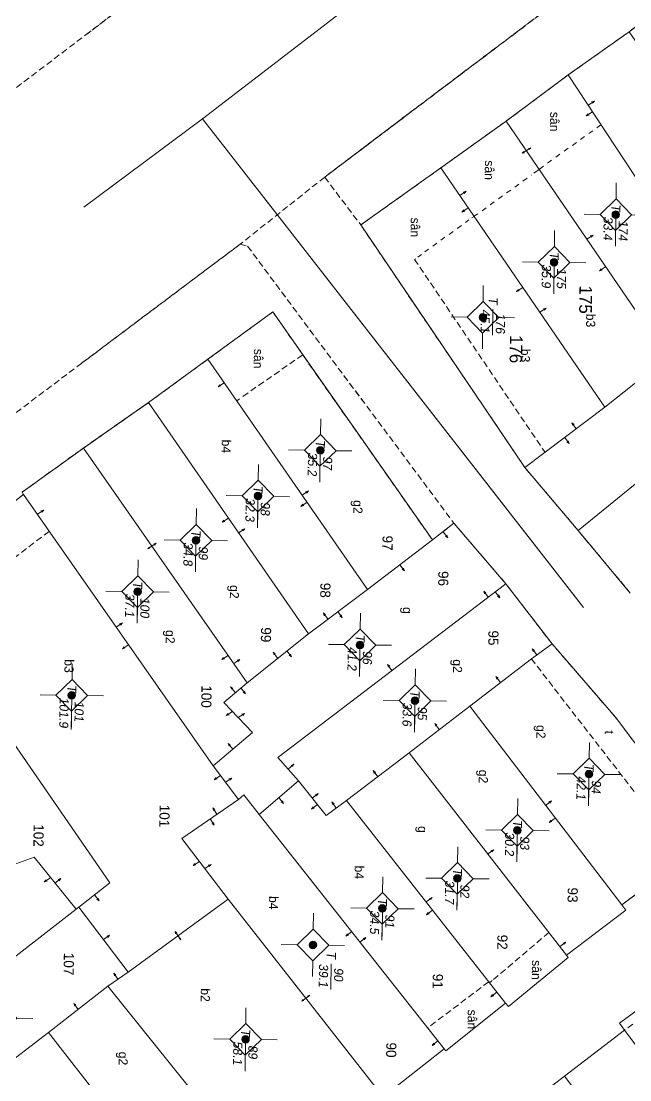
# Model space of a CAD drawing. Extents: x 601689 to 602595, y 1189742 to 1190763.
# Drawn here: x 602106.24 to 602130.27, y 1190266.57 to 1190308.38 of the extents above; entities that cross this region are included whole.
import ezdxf
from ezdxf.enums import TextEntityAlignment as Align

# ---------------------------------------------------------------- set-up
doc = ezdxf.new("R2010")
doc.units = 0
doc.header["$MEASUREMENT"] = 0
doc.linetypes.add('HIDDEN', pattern=[0.375, 0.25, -0.125])
for name, color, linetype in [('10', 250, 'Continuous'), ('11', 7, 'Continuous'), ('13', 7, 'Continuous'), ('14', 7, 'Continuous'), ('15', 7, 'Continuous'), ('16', 7, 'Continuous'), ('22', 7, 'Continuous'), ('53', 7, 'Continuous'), ('57', 7, 'Continuous')]:
    doc.layers.add(name, color=color, linetype=linetype)
doc.styles.add('TXT', font='vnshx.shx')

# ---------------------------------------------------------------- blocks, each defined once
blk = doc.blocks.new('NH3R')
at = {"layer": '16', "color": 7, "linetype": 'Continuous', "lineweight": 0}
for p, q in [((0, 0), (0.297, -0.005)), ((0.297, -0.005), (0.186, 0.031)), ((0.297, -0.005), (0.189, -0.033))]:
    blk.add_line(p, q, dxfattribs=at)
blk = doc.blocks.new('NH3')
at = {"layer": '16', "color": 7, "linetype": 'Continuous', "lineweight": 0}
for p, q in [((-0.199, -0.002), (-0.113, 0.021)), ((0.197, -0.012), (0.107, 0.015)), ((-0.199, -0.002), (0.197, -0.012)), ((-0.199, -0.002), (-0.116, -0.035)), ((0.197, -0.012), (0.104, -0.027))]:
    blk.add_line(p, q, dxfattribs=at)
blk = doc.blocks.new('*M1078107810781078')
at = {"layer": '13', "color": 3, "linetype": 'Continuous', "lineweight": 0}
blk.add_line((602539.525, 1189794.226), (602540.545, 1189794.226), dxfattribs=at)
at = {"layer": '13', "color": 3, "linetype": 'Continuous', "lineweight": 0, "style": 'TXT', "oblique": 7.6055}
for s, p in [('174', (602539.675, 1189794.526)), ('33.4', (602539.525, 1189793.926))]:
    blk.add_text(s, height=0.36, dxfattribs=at).set_placement(p, align=Align.MIDDLE_LEFT)
blk.add_text('T', height=0.36, dxfattribs=at).set_placement((602539.328, 1189794.226), align=Align.MIDDLE_RIGHT)
blk = doc.blocks.new('*M1079107910791079')
at = {"layer": '13', "color": 3, "linetype": 'Continuous', "lineweight": 0}
blk.add_line((602541.443, 1189791.817), (602542.463, 1189791.817), dxfattribs=at)
at = {"layer": '13', "color": 3, "linetype": 'Continuous', "lineweight": 0, "style": 'TXT', "oblique": 7.6055}
for s, p in [('175', (602541.593, 1189792.117)), ('35.9', (602541.443, 1189791.517))]:
    blk.add_text(s, height=0.36, dxfattribs=at).set_placement(p, align=Align.MIDDLE_LEFT)
blk.add_text('T', height=0.36, dxfattribs=at).set_placement((602541.246, 1189791.817), align=Align.MIDDLE_RIGHT)
blk = doc.blocks.new('*M1080108010801080')
at = {"layer": '13', "color": 3, "linetype": 'Continuous', "lineweight": 0}
blk.add_line((602543.655, 1189789.034), (602544.675, 1189789.034), dxfattribs=at)
at = {"layer": '13', "color": 3, "linetype": 'Continuous', "lineweight": 0, "style": 'TXT', "oblique": 7.6055}
for s, p in [('176', (602543.805, 1189789.334)), ('45.1', (602543.655, 1189788.734))]:
    blk.add_text(s, height=0.36, dxfattribs=at).set_placement(p, align=Align.MIDDLE_LEFT)
blk.add_text('T', height=0.36, dxfattribs=at).set_placement((602543.458, 1189789.034), align=Align.MIDDLE_RIGHT)
blk = doc.blocks.new('CENTRD')
at = {"layer": '11', "linetype": 'Continuous', "lineweight": 0}
h = blk.add_hatch(color=2, dxfattribs=at)
edge = h.paths.add_edge_path()
edge.add_arc((0, 0), 0.15, 0, 360)
at = {"layer": '11', "color": 2, "linetype": 'Continuous', "lineweight": 0}
for p, q in [((0, 1.25), (0, 0.625)), ((0, 0.625), (-0.625, 0)), ((0.625, 0), (0, 0.625)), ((-0.625, 0), (-1.25, 0)), ((-0.625, 0), (0, -0.625)), ((0, -0.625), (0.625, 0)), ((1.25, 0), (0.625, 0)), ((0, -0.625), (0, -1.25))]:
    blk.add_line(p, q, dxfattribs=at)
blk.add_circle((0, 0), 0.15, dxfattribs=at)
blk = doc.blocks.new('*M1768176817681768')
at = {"layer": '13', "color": 3, "linetype": 'Continuous', "lineweight": 0}
blk.add_line((602561.638, 1189793.484), (602562.658, 1189793.484), dxfattribs=at)
at = {"layer": '13', "color": 3, "linetype": 'Continuous', "lineweight": 0, "style": 'TXT', "oblique": 7.6055}
for s, p in [('94', (602561.788, 1189793.784)), ('42.1', (602561.638, 1189793.184))]:
    blk.add_text(s, height=0.36, dxfattribs=at).set_placement(p, align=Align.MIDDLE_LEFT)
blk.add_text('T', height=0.36, dxfattribs=at).set_placement((602561.441, 1189793.484), align=Align.MIDDLE_RIGHT)
blk = doc.blocks.new('*M1774177417741774')
at = {"layer": '13', "color": 3, "linetype": 'Continuous', "lineweight": 0}
blk.add_line((602563.894, 1189790.691), (602564.914, 1189790.691), dxfattribs=at)
at = {"layer": '13', "color": 3, "linetype": 'Continuous', "lineweight": 0, "style": 'TXT', "oblique": 7.6055}
for s, p in [('93', (602564.044, 1189790.991)), ('30.2', (602563.894, 1189790.391))]:
    blk.add_text(s, height=0.36, dxfattribs=at).set_placement(p, align=Align.MIDDLE_LEFT)
blk.add_text('T', height=0.36, dxfattribs=at).set_placement((602563.697, 1189790.691), align=Align.MIDDLE_RIGHT)
blk = doc.blocks.new('*M1777177717771777')
at = {"layer": '13', "color": 3, "linetype": 'Continuous', "lineweight": 0}
blk.add_line((602565.833, 1189788.352), (602566.853, 1189788.352), dxfattribs=at)
at = {"layer": '13', "color": 3, "linetype": 'Continuous', "lineweight": 0, "style": 'TXT', "oblique": 7.6055}
for s, p in [('92', (602565.983, 1189788.652)), ('31.7', (602565.833, 1189788.052))]:
    blk.add_text(s, height=0.36, dxfattribs=at).set_placement(p, align=Align.MIDDLE_LEFT)
blk.add_text('T', height=0.36, dxfattribs=at).set_placement((602565.636, 1189788.352), align=Align.MIDDLE_RIGHT)
blk = doc.blocks.new('*M1782178217821782')
at = {"layer": '13', "color": 3, "linetype": 'Continuous', "lineweight": 0}
blk.add_line((602558.833, 1189786.572), (602559.853, 1189786.572), dxfattribs=at)
at = {"layer": '13', "color": 3, "linetype": 'Continuous', "lineweight": 0, "style": 'TXT', "oblique": 7.6055}
for s, p in [('95', (602558.983, 1189786.872)), ('33.6', (602558.833, 1189786.272))]:
    blk.add_text(s, height=0.36, dxfattribs=at).set_placement(p, align=Align.MIDDLE_LEFT)
blk.add_text('T', height=0.36, dxfattribs=at).set_placement((602558.636, 1189786.572), align=Align.MIDDLE_RIGHT)
blk = doc.blocks.new('*M1783178317831783')
at = {"layer": '13', "color": 3, "linetype": 'Continuous', "lineweight": 0}
blk.add_line((602567.06, 1189785.408), (602568.08, 1189785.408), dxfattribs=at)
at = {"layer": '13', "color": 3, "linetype": 'Continuous', "lineweight": 0, "style": 'TXT', "oblique": 7.6055}
for s, p in [('91', (602567.21, 1189785.708)), ('34.5', (602567.06, 1189785.108))]:
    blk.add_text(s, height=0.36, dxfattribs=at).set_placement(p, align=Align.MIDDLE_LEFT)
blk.add_text('T', height=0.36, dxfattribs=at).set_placement((602566.863, 1189785.408), align=Align.MIDDLE_RIGHT)
blk = doc.blocks.new('*M1787178717871787')
at = {"layer": '13', "color": 3, "linetype": 'Continuous', "lineweight": 0}
blk.add_line((602556.664, 1189784.371), (602557.684, 1189784.371), dxfattribs=at)
at = {"layer": '13', "color": 3, "linetype": 'Continuous', "lineweight": 0, "style": 'TXT', "oblique": 7.6055}
blk.add_text('T', height=0.36, dxfattribs=at).set_placement((602556.467, 1189784.371), align=Align.MIDDLE_RIGHT)
for s, p in [('96', (602556.814, 1189784.671)), ('41.2', (602556.664, 1189784.071))]:
    blk.add_text(s, height=0.36, dxfattribs=at).set_placement(p, align=Align.MIDDLE_LEFT)
blk = doc.blocks.new('*M1792179217921792')
at = {"layer": '13', "color": 3, "linetype": 'Continuous', "lineweight": 0}
blk.add_line((602549.008, 1189782.689), (602550.028, 1189782.689), dxfattribs=at)
at = {"layer": '13', "color": 3, "linetype": 'Continuous', "lineweight": 0, "style": 'TXT', "oblique": 7.6055}
blk.add_text('T', height=0.36, dxfattribs=at).set_placement((602548.811, 1189782.689), align=Align.MIDDLE_RIGHT)
for s, p in [('97', (602549.158, 1189782.989)), ('35.2', (602549.008, 1189782.389))]:
    blk.add_text(s, height=0.36, dxfattribs=at).set_placement(p, align=Align.MIDDLE_LEFT)
blk = doc.blocks.new('*M1793179317931793')
at = {"layer": '13', "color": 3, "linetype": 'Continuous', "lineweight": 0}
blk.add_line((602568.539, 1189782.685), (602569.559, 1189782.685), dxfattribs=at)
at = {"layer": '13', "color": 3, "linetype": 'Continuous', "lineweight": 0, "style": 'TXT', "oblique": 7.6055}
blk.add_text('T', height=0.36, dxfattribs=at).set_placement((602568.342, 1189782.685), align=Align.MIDDLE_RIGHT)
for s, p in [('90', (602568.689, 1189782.985)), ('39.1', (602568.539, 1189782.385))]:
    blk.add_text(s, height=0.36, dxfattribs=at).set_placement(p, align=Align.MIDDLE_LEFT)
blk = doc.blocks.new('*M1799179917991799')
at = {"layer": '13', "color": 3, "linetype": 'Continuous', "lineweight": 0}
blk.add_line((602550.845, 1189780.255), (602551.865, 1189780.255), dxfattribs=at)
at = {"layer": '13', "color": 3, "linetype": 'Continuous', "lineweight": 0, "style": 'TXT', "oblique": 7.6055}
for s, p in [('98', (602550.995, 1189780.555)), ('32.3', (602550.845, 1189779.955))]:
    blk.add_text(s, height=0.36, dxfattribs=at).set_placement(p, align=Align.MIDDLE_LEFT)
blk.add_text('T', height=0.36, dxfattribs=at).set_placement((602550.648, 1189780.255), align=Align.MIDDLE_RIGHT)
blk = doc.blocks.new('*M1800180018001800')
at = {"layer": '13', "color": 3, "linetype": 'Continuous', "lineweight": 0}
blk.add_line((602572.31, 1189780.078), (602573.33, 1189780.078), dxfattribs=at)
at = {"layer": '13', "color": 3, "linetype": 'Continuous', "lineweight": 0, "style": 'TXT', "oblique": 7.6055}
for s, p in [('89', (602572.46, 1189780.378)), ('58.1', (602572.31, 1189779.778))]:
    blk.add_text(s, height=0.36, dxfattribs=at).set_placement(p, align=Align.MIDDLE_LEFT)
blk.add_text('T', height=0.36, dxfattribs=at).set_placement((602572.113, 1189780.078), align=Align.MIDDLE_RIGHT)
blk = doc.blocks.new('*M1803180318031803')
at = {"layer": '13', "color": 3, "linetype": 'Continuous', "lineweight": 0}
blk.add_line((602552.627, 1189777.832), (602553.647, 1189777.832), dxfattribs=at)
at = {"layer": '13', "color": 3, "linetype": 'Continuous', "lineweight": 0, "style": 'TXT', "oblique": 7.6055}
for s, p in [('99', (602552.777, 1189778.132)), ('34.8', (602552.627, 1189777.532))]:
    blk.add_text(s, height=0.36, dxfattribs=at).set_placement(p, align=Align.MIDDLE_LEFT)
blk.add_text('T', height=0.36, dxfattribs=at).set_placement((602552.43, 1189777.832), align=Align.MIDDLE_RIGHT)
blk = doc.blocks.new('*M1807180718071807')
at = {"layer": '13', "color": 3, "linetype": 'Continuous', "lineweight": 0}
blk.add_line((602554.687, 1189775.559), (602555.707, 1189775.559), dxfattribs=at)
at = {"layer": '13', "color": 3, "linetype": 'Continuous', "lineweight": 0, "style": 'TXT', "oblique": 7.6055}
blk.add_text('T', height=0.36, dxfattribs=at).set_placement((602554.49, 1189775.559), align=Align.MIDDLE_RIGHT)
for s, p in [('100', (602554.837, 1189775.859)), ('37.1', (602554.687, 1189775.259))]:
    blk.add_text(s, height=0.36, dxfattribs=at).set_placement(p, align=Align.MIDDLE_LEFT)
blk = doc.blocks.new('*M1811181118111811')
at = {"layer": '13', "color": 3, "linetype": 'Continuous', "lineweight": 0}
blk.add_line((602558.825, 1189773.022), (602560.1, 1189773.022), dxfattribs=at)
at = {"layer": '13', "color": 3, "linetype": 'Continuous', "lineweight": 0, "style": 'TXT', "oblique": 7.6055}
blk.add_text('T', height=0.36, dxfattribs=at).set_placement((602558.628, 1189773.022), align=Align.MIDDLE_RIGHT)
for s, p in [('101', (602558.975, 1189773.322)), ('101.9', (602558.825, 1189772.722))]:
    blk.add_text(s, height=0.36, dxfattribs=at).set_placement(p, align=Align.MIDDLE_LEFT)

msp = doc.modelspace()

# ---------------------------------------------------------------- linework, layer by layer
at = {"layer": '10', "color": 7, "linetype": 'Continuous', "lineweight": 0}
for p, q in [((602132.638, 1190309.752), (602130.243, 1190307.965)), ((602130.243, 1190307.965), (602127.84, 1190306.258)), ((602138.166, 1190296.426), (602130.243, 1190307.965)), ((602127.84, 1190306.258), (602125.385, 1190304.432)), ((602134.051, 1190296.802), (602127.84, 1190306.258)), ((602125.385, 1190304.432), (602122.81, 1190302.587)), ((602131.757, 1190295.103), (602125.385, 1190304.432)), ((602129.29, 1190293.137), (602122.81, 1190302.587)), ((602111.262, 1190293.315), (602113.615, 1190295.033)), ((602113.615, 1190295.033), (602119.91, 1190285.936)), ((602128.233, 1190288.262), (602136.688, 1190295.176)), ((602129.29, 1190293.137), (602131.757, 1190295.103)), ((602108.696, 1190291.52), (602111.262, 1190293.315)), ((602111.262, 1190293.315), (602117.577, 1190284.187)), ((602126.127, 1190290.751), (602129.29, 1190293.137)), ((602115.16, 1190282.25), (602108.696, 1190291.52)), ((602126.127, 1190290.751), (602128.233, 1190288.262)), ((602101.661, 1190286.066), (602106.332, 1190289.692)), ((602106.332, 1190289.692), (602113.825, 1190278.969)), ((602128.233, 1190288.262), (602130.289, 1190285.793)), ((602122.478, 1190287.89), (602119.91, 1190285.936)), ((602117.577, 1190284.187), (602119.91, 1190285.936)), ((602127.202, 1190283.785), (602125.374, 1190286.161)), ((602117.577, 1190284.187), (602115.16, 1190282.25)), ((602121.553, 1190279.483), (602123.948, 1190281.33)), ((602123.948, 1190281.33), (602129.951, 1190273.477)), ((602121.553, 1190279.483), (602119.086, 1190277.597)), ((602121.553, 1190279.483), (602127.774, 1190271.487)), ((602113.825, 1190278.969), (602114.817, 1190277.645)), ((602117.188, 1190278.382), (602115.639, 1190277.044)), ((602119.086, 1190277.597), (602125.367, 1190269.59)), ((602115.639, 1190277.044), (602122.942, 1190267.794)), ((602114.413, 1190273.71), (602110.463, 1190270.814)), ((602114.413, 1190273.71), (602120.527, 1190265.896)), ((602100.432, 1190267.121), (602108.407, 1190273.303)), ((602108.407, 1190273.303), (602108.518, 1190273.392)), ((602108.518, 1190273.392), (602110.463, 1190270.814)), ((602110.463, 1190270.814), (602109.666, 1190270.266)), ((602107.32, 1190268.437), (602109.666, 1190270.266)), ((602109.666, 1190270.266), (602116.018, 1190262.348)), ((602104.834, 1190266.531), (602107.32, 1190268.437)), ((602107.32, 1190268.437), (602113.649, 1190260.3)), ((602127.697, 1190266.717), (602130.063, 1190268.535)), ((602130.063, 1190268.535), (602136.22, 1190260.281)), ((602120.527, 1190265.896), (602122.942, 1190267.794)), ((602125.312, 1190264.891), (602127.697, 1190266.717)), ((602127.697, 1190266.717), (602133.845, 1190258.453))]:
    msp.add_line(p, q, dxfattribs=at)
for points in [[(602122.81, 1190302.587), (602119.648, 1190300.33), (602126.127, 1190290.751)], [(602122.478, 1190287.89), (602116.171, 1190296.898), (602113.615, 1190295.033)], [(602106.332, 1190289.692), (602106.273, 1190289.773), (602108.696, 1190291.52)], [(602125.374, 1190286.161), (602123.327, 1190288.549), (602122.478, 1190287.89)], [(602101.661, 1190286.066), (602109.741, 1190274.355), (602108.518, 1190273.392)], [(602125.374, 1190286.161), (602116.37, 1190279.304), (602117.188, 1190278.382)], [(602123.948, 1190281.33), (602126.383, 1190283.196), (602127.202, 1190283.785)], [(602129.951, 1190273.477), (602133.366, 1190276.04), (602129.702, 1190280.891), (602127.202, 1190283.785)], [(602113.825, 1190278.969), (602115.373, 1190280.288), (602114.239, 1190281.473), (602115.16, 1190282.25)], [(602117.188, 1190278.382), (602118.279, 1190277.007), (602119.086, 1190277.597)], [(602114.817, 1190277.645), (602112.576, 1190276.106), (602114.413, 1190273.71)], [(602115.639, 1190277.044), (602115.029, 1190277.823), (602114.817, 1190277.645)], [(602108.407, 1190273.303), (602106.745, 1190275.356), (602105.589, 1190274.941)], [(602127.774, 1190271.487), (602130.108, 1190273.275), (602129.951, 1190273.477)], [(602125.367, 1190269.59), (602125.475, 1190269.458), (602127.842, 1190271.406), (602127.774, 1190271.487)], [(602130.063, 1190268.535), (602129.867, 1190268.808), (602132.271, 1190270.585)], [(602122.942, 1190267.794), (602123.001, 1190267.713), (602125.367, 1190269.59)]]:
    msp.add_lwpolyline(points, dxfattribs=at)
at = {"layer": '14', "color": 6, "linetype": 'HIDDEN', "lineweight": 0}
for p, q in [((602129.133, 1190304.291), (602128.971, 1190304.172)), ((602128.486, 1190303.819), (602128.325, 1190303.701)), ((602128.809, 1190304.054), (602128.648, 1190303.937)), ((602128.164, 1190303.584), (602128.002, 1190303.466)), ((602127.507, 1190303.122), (602127.345, 1190303.004)), ((602127.84, 1190303.358), (602127.679, 1190303.24)), ((602126.86, 1190302.651), (602126.699, 1190302.534)), ((602127.183, 1190302.887), (602127.022, 1190302.769)), ((602126.214, 1190302.18), (602126.052, 1190302.062)), ((602126.689, 1190302.524), (602126.376, 1190302.297)), ((602125.567, 1190301.709), (602125.406, 1190301.601)), ((602125.891, 1190301.944), (602125.729, 1190301.827)), ((602125.245, 1190301.484), (602125.083, 1190301.365)), ((602124.598, 1190301.012), (602124.436, 1190300.894)), ((602124.921, 1190301.247), (602124.76, 1190301.13)), ((602123.921, 1190300.532), (602123.779, 1190300.423)), ((602124.123, 1190300.669), (602124.032, 1190300.61)), ((602124.264, 1190300.777), (602124.103, 1190300.659)), ((602123.295, 1190300.07), (602123.133, 1190299.952)), ((602123.619, 1190300.305), (602123.457, 1190300.188)), ((602122.648, 1190299.609), (602122.487, 1190299.491)), ((602122.972, 1190299.845), (602122.81, 1190299.727)), ((602122.325, 1190299.373), (602122.173, 1190299.265)), ((602121.82, 1190299), (602121.77, 1190298.971)), ((602121.77, 1190298.971), (602126.926, 1190291.349)), ((602122.043, 1190299.167), (602121.901, 1190299.059)), ((602117.358, 1190295.202), (602114.955, 1190293.534)), ((602114.864, 1190293.466), (602114.753, 1190293.387)), ((602107.341, 1190288.228), (602102.774, 1190284.77)), ((602126.383, 1190283.196), (602132.338, 1190275.515)), ((602127.076, 1190272.387), (602124.84, 1190270.487)), ((602124.699, 1190270.439), (602122.293, 1190268.622)), ((602124.84, 1190270.487), (602124.728, 1190270.399)), ((602132.517, 1190270.312), (602130.063, 1190268.535))]:
    msp.add_line(p, q, dxfattribs=at)
at = {"layer": '22', "color": 7, "linetype": 'HIDDEN', "lineweight": 0}
for p, q in [((602169.892, 1190341.233), (602122.206, 1190305.235)), ((602126.055, 1190308.133), (602121.781, 1190304.911)), ((602118.224, 1190302.22), (602114.888, 1190299.575)), ((602118.224, 1190302.22), (602114.888, 1190299.575)), ((602118.224, 1190302.22), (602114.888, 1190299.575)), ((602119.648, 1190300.33), (602122.657, 1190295.879)), ((602119.648, 1190300.33), (602126.127, 1190290.751)), ((602113.615, 1190295.033), (602116.171, 1190296.898)), ((602113.615, 1190295.033), (602116.171, 1190296.898)), ((602117.358, 1190295.202), (602116.171, 1190296.898)), ((602117.358, 1190295.202), (602116.171, 1190296.898)), ((602111.262, 1190293.315), (602113.615, 1190295.033)), ((602111.262, 1190293.315), (602113.615, 1190295.033)), ((602122.478, 1190287.89), (602117.358, 1190295.202)), ((602119.084, 1190292.737), (602117.358, 1190295.202)), ((602108.576, 1190291.432), (602111.262, 1190293.315)), ((602108.696, 1190291.52), (602111.262, 1190293.315)), ((602106.273, 1190289.773), (602108.696, 1190291.52)), ((602126.127, 1190290.751), (602128.233, 1190288.262)), ((602101.661, 1190286.066), (602106.332, 1190289.692)), ((602106.273, 1190289.773), (602106.332, 1190289.692)), ((602123.327, 1190288.549), (602122.478, 1190287.89)), ((602125.374, 1190286.161), (602123.327, 1190288.549)), ((602128.233, 1190288.262), (602130.289, 1190285.793)), ((602127.202, 1190283.785), (602125.374, 1190286.161)), ((602129.702, 1190280.891), (602127.202, 1190283.785)), ((602133.366, 1190276.04), (602129.702, 1190280.891)), ((602129.951, 1190273.477), (602133.366, 1190276.04))]:
    msp.add_line(p, q, dxfattribs=at)
for points in [[(602172.601, 1190338.256), (602170.114, 1190341.4), (602118.598, 1190302.504)], [(602142.466, 1190316.878), (602139.941, 1190315.053), (602137.557, 1190313.315), (602135.084, 1190311.629), (602132.638, 1190309.752), (602130.243, 1190307.965), (602127.84, 1190306.258), (602125.385, 1190304.432), (602122.618, 1190302.449)], [(602074.728, 1190282.265), (602094.694, 1190297.152), (602114.803, 1190312.397), (602113.245, 1190314.698)], [(602108.8, 1190307.849), (602114.803, 1190312.397), (602113.245, 1190314.698)], [(602122.085, 1190305.147), (602118.224, 1190302.22), (602119.648, 1190300.33)], [(602121.731, 1190304.872), (602118.224, 1190302.22), (602119.648, 1190300.33)], [(602121.65, 1190304.813), (602118.224, 1190302.22), (602119.648, 1190300.33)], [(602125.84, 1190304.765), (602125.385, 1190304.432), (602122.81, 1190302.587), (602119.648, 1190300.33)], [(602123.284, 1190302.93), (602122.81, 1190302.587), (602119.648, 1190300.33)], [(602079.956, 1190273.323), (602114.888, 1190299.575), (602115.177, 1190299.492), (602119.762, 1190293.328)], [(602079.956, 1190273.323), (602114.888, 1190299.575), (602115.177, 1190299.492), (602123.327, 1190288.549)], [(602108.623, 1190294.871), (602114.888, 1190299.575), (602115.177, 1190299.492), (602123.327, 1190288.549)]]:
    msp.add_lwpolyline(points, dxfattribs=at)
at = {"layer": '57', "color": 172, "linetype": 'Continuous', "lineweight": 0}
for p, q in [((602113.396, 1190304.526), (602108.707, 1190301.03)), ((602128.441, 1190285.229), (602113.396, 1190304.526))]:
    msp.add_line(p, q, dxfattribs=at)
msp.add_lwpolyline([(602128.314, 1190285.4), (602113.396, 1190304.526), (602156.431, 1190337.598)], dxfattribs=at)
msp.add_point((602113.396, 1190304.526), dxfattribs=at)

# ---------------------------------------------------------------- block references
at = {"layer": '11', "color": 2, "linetype": 'Continuous', "lineweight": 0, "rotation": 269.1680420500809}
for p in [(602129.719, 1190300.741), (602127.283, 1190298.858), (602124.468, 1190296.686), (602118.046, 1190291.426), (602115.586, 1190289.625), (602113.137, 1190287.878), (602110.834, 1190285.851), (602119.617, 1190283.747), (602108.237, 1190281.751), (602121.786, 1190281.546), (602128.656, 1190278.641), (602125.831, 1190276.426), (602123.464, 1190274.521), (602120.503, 1190273.337), (602117.758, 1190271.897), (602105.448, 1190269.007), (602115.097, 1190268.165)]:
    msp.add_blockref('CENTRD', p, dxfattribs=at)
at = {"layer": '13', "color": 3, "linetype": 'Continuous', "lineweight": 0, "rotation": 269.1680420500809}
for name, p in [('*M1078107810781078', (-578790.27, 1810052.359)), ('*M1079107910791079', (-578790.27, 1810052.359)), ('*M1080108010801080', (-578789.868, 1810052.748)), ('*M1792179217921792', (-578790.27, 1810052.359)), ('*M1799179917991799', (-578790.27, 1810052.359)), ('*M1803180318031803', (-578790.27, 1810052.359)), ('*M1807180718071807', (-578790.27, 1810052.359)), ('*M1787178717871787', (-578790.27, 1810052.359)), ('*M1811181118111811', (-578790.27, 1810052.359)), ('*M1782178217821782', (-578790.27, 1810052.359)), ('*M1768176817681768', (-578790.27, 1810052.359)), ('*M1774177417741774', (-578790.27, 1810052.359)), ('*M1777177717771777', (-578790.27, 1810052.359)), ('*M1783178317831783', (-578790.27, 1810052.359)), ('*M1793179317931793', (-578789.546, 1810051.689)), ('*M1800180018001800', (-578790.27, 1810052.359))]:
    msp.add_blockref(name, p, dxfattribs=at)
at = {"layer": '16', "color": 7, "linetype": 'Continuous', "lineweight": 0}
for name, p, xscale, yscale, rotation in [('NH3R', (602128.623, 1190305.067), 0.9999975935805228, 0.9999975935805228, 33.30032895893835), ('NH3R', (602128.8, 1190304.794), 0.9999975935805228, 0.9999975935805228, 213.3003289589384), ('NH3R', (602123.555, 1190301.496), 0.9999978777732048, 0.9999978777732048, 34.4512059412083), ('NH3R', (602123.888, 1190301.002), 0.9999978777732051, 0.9999978777732051, 214.4512059412083), ('NH3R', (602128.571, 1190299.767), 0.9999984851572724, 0.9999984851572724, 34.33654020260319), ('NH3R', (602129.316, 1190298.677), 0.9999984851572724, 0.9999984851572724, 214.3365402026031), ('NH3R', (602126.044, 1190297.862), 0.9999978777732051, 0.9999978777732051, 214.4512059412083), ('NH3R', (602126.721, 1190296.883), 0.9999978777732048, 0.9999978777732048, 34.4512059412083), ('NH3R', (602106.881, 1190288.904), 0.9999983926526846, 0.9999983926526846, 34.68062832740738), ('NH3R', (602114.419, 1190288.752), 0.9999983926526846, 0.9999983926526846, 214.6806283274074), ('NH3R', (602114.821, 1190288.166), 0.9999983926526846, 0.9999983926526846, 34.68062832740738), ('NH3', (602111.403, 1190287.642), 0.9999971448590644, 0.9999971448590644, 214.8729867088452), ('NH3R', (602121.195, 1190286.908), 1.000001355169665, 1.000001355169665, 307.2926607848317), ('NH3R', (602124.677, 1190285.63), 1.000001224989236, 1.000001224989236, 127.4634625397106), ('NH3R', (602118.344, 1190284.767), 1.000001214884449, 1.000001214884449, 126.8365644666344), ('NH3R', (602118.739, 1190285.061), 1.000001214884449, 1.000001214884449, 306.8365644666344), ('NH3R', (602109.99, 1190284.451), 0.9999983926526846, 0.9999983926526846, 34.68062832740738), ('NH3R', (602116.364, 1190283.224), 0.9999985095736252, 0.9999985095736252, 128.7156633564597), ('NH3R', (602116.728, 1190283.509), 0.9999985095736252, 0.9999985095736252, 308.7156633564597), ('NH3R', (602126.596, 1190283.354), 1.000001224989236, 1.000001224989236, 127.4634625397106), ('NH3R', (602114.63, 1190283.008), 0.9999983926526846, 0.9999983926526846, 34.68062832740738), ('NH3R', (602120.877, 1190282.732), 1.000001355169665, 1.000001355169665, 127.2926607848317), ('NH3R', (602125.161, 1190282.264), 1.000001224989236, 1.000001224989236, 127.4634625397106), ('NH3R', (602114.695, 1190281.857), 1.000002457804918, 1.000002457804918, 130.1829938350688), ('NH3R', (602114.907, 1190282.044), 1.000002457804918, 1.000002457804918, 310.1829938350688), ('NH3R', (602114.811, 1190280.875), 0.9999983926526846, 0.9999983926526846, 34.68062832740738), ('NH3R', (602114.306, 1190278.322), 0.9999983926526846, 0.9999983926526846, 34.68062832740738), ('NH3R', (602117.728, 1190277.695), 1.000001173565411, 1.000001173565411, 38.44100438421486), ('NH3R', (602117.934, 1190277.442), 1.000001173565411, 1.000001173565411, 218.4410043842148), ('NH3R', (602118.682, 1190277.302), 1.000001254316968, 1.000001254316968, 126.0839901373932), ('NH3R', (602124.658, 1190275.479), 0.9999976055935528, 0.9999976055935528, 37.89085232715221), ('NH3R', (602113.49, 1190274.914), 0.9999983926526846, 0.9999983926526846, 34.68062832740738), ('NH3R', (602107.571, 1190274.334), 0.9999979606500732, 0.9999979606500732, 38.99096688655238), ('NH3R', (602122.232, 1190273.594), 0.9999989147635592, 0.9999989147635592, 38.10965172982569), ('NH3R', (602122.477, 1190273.27), 0.9999989147635596, 0.9999989147635596, 218.1096517298256), ('NH3', (602112.433, 1190272.268), 1.000001049033667, 1.000001049033667, 306.2466879498759), ('NH3R', (602109.491, 1190272.107), 1.000001666032698, 1.000001666032698, 37.04480412266744), ('NH3R', (602127.507, 1190271.831), 0.9999976055935528, 0.9999976055935528, 37.89085232715221), ('NH3R', (602125.023, 1190270.025), 0.9999989147635596, 0.9999989147635596, 218.1096517298256), ('NH3R', (602108.492, 1190269.352), 0.9999988721216958, 0.9999988721216958, 127.9386871028671), ('NH3R', (602122.697, 1190268.106), 0.9999989147635596, 0.9999989147635596, 218.1096517298256)]:
    msp.add_blockref(name, p, dxfattribs=dict(at, xscale=xscale, yscale=yscale, rotation=rotation))
for name, p, rotation in [('NH3', (602126.189, 1190303.28), 34.07739721889043), ('NH3R', (602114.262, 1190294.103), 214.6917318799374), ('NH3R', (602128.158, 1190292.282), 127.0364268106928), ('NH3R', (602127.703, 1190291.939), 307.0364268106929), ('NH3R', (602117.332, 1190289.661), 34.69173187993746), ('NH3R', (602117.528, 1190289.378), 214.6917318799374), ('NH3R', (602122.902, 1190288.214), 307.7864741165555), ('NH3R', (602124.96, 1190285.846), 307.7864741165555), ('NH3R', (602110.481, 1190283.755), 214.6917318799374), ('NH3R', (602114.405, 1190283.331), 214.6917318799374), ('NH3R', (602114.585, 1190281.118), 214.6917318799374), ('NH3R', (602122.745, 1190280.407), 127.6343858532313), ('NH3R', (602114.594, 1190279.628), 130.4289877988885), ('NH3R', (602116.783, 1190278.838), 41.58139656459897), ('NH3R', (602120.319, 1190278.54), 127.4155847208021), ('NH3R', (602114.11, 1190278.585), 214.6917318799374), ('NH3R', (602116.408, 1190277.714), 310.8444550027727), ('NH3R', (602126.944, 1190277.408), 37.39695813706202), ('NH3R', (602113.969, 1190277.067), 124.4805164458724), ('NH3R', (602113.696, 1190276.871), 304.4805164458724), ('NH3R', (602127.327, 1190276.904), 217.396958137062), ('NH3R', (602113.273, 1190275.196), 214.6917318799374), ('NH3R', (602107.394, 1190274.547), 214.6917318799374), ('NH3R', (602109.135, 1190273.873), 308.2136145920381), ('NH3R', (602119.295, 1190272.423), 218.2889107566404), ('NH3R', (602119.61, 1190272.009), 38.2889107566405), ('NH3R', (602110.059, 1190270.54), 124.5472927898012), ('NH3', (602117.47, 1190269.798), 38.04306540515974)]:
    msp.add_blockref(name, p, dxfattribs=dict(at, rotation=rotation))

# ---------------------------------------------------------------- texts
at = {"layer": '15', "color": 7, "linetype": 'Continuous', "lineweight": 0, "style": 'TXT'}
for s, p in [('s%%169n', (602127.125, 1190304.413)), ('s%%169n', (602124.548, 1190302.498)), ('s%%169n', (602121.617, 1190300.238)), ('b3', (602128.547, 1190296.56)), ('s%%169n', (602115.426, 1190295.053)), ('b3', (602125.968, 1190295.176)), ('b4', (602114.158, 1190291.588)), ('g2', (602119.356, 1190289.196)), ('g2', (602114.48, 1190285.843)), ('g', (602121.31, 1190285.108)), ('g2', (602111.945, 1190284.068)), ('b3', (602107.949, 1190282.913)), ('g2', (602123.289, 1190282.912)), ('g2', (602126.584, 1190280.317)), ('t', (602129.284, 1190280.297)), ('g2', (602124.31, 1190278.548)), ('g', (602121.911, 1190276.459)), ('b4', (602119.407, 1190274.765)), ('b4', (602116.021, 1190273.562)), ('s%%169n', (602126.405, 1190270.911)), ('b2', (602113.33, 1190269.918)), ('s%%169n', (602123.868, 1190268.955)), ('g2', (602110.087, 1190267.412))]:
    msp.add_text(s, height=0.36, rotation=269.2144, dxfattribs=at).set_placement(p, align=Align.CENTER)
at = {"layer": '53', "color": 200, "linetype": 'Continuous', "lineweight": 0, "style": 'TXT'}
for s, height, p in [('175', 0.5, (602128.536, 1190297.938)), ('176', 0.5, (602125.789, 1190295.985)), ('97', 0.4, (602120.71, 1190288.064)), ('96', 0.4, (602122.911, 1190286.664)), ('98', 0.4, (602118.254, 1190286.199)), ('99', 0.4, (602115.91, 1190284.441)), ('95', 0.4, (602124.888, 1190284.317)), ('100', 0.4, (602113.559, 1190282.153)), ('101', 0.4, (602111.904, 1190277.435)), ('102', 0.4, (602106.933, 1190276.663)), ('93', 0.4, (602128.019, 1190274.164)), ('92', 0.4, (602125.244, 1190272.302)), ('107', 0.4, (602108.124, 1190271.586)), ('91', 0.4, (602122.693, 1190270.757)), ('90', 0.4, (602120.856, 1190268.042))]:
    msp.add_text(s, height=height, rotation=269.2144, dxfattribs=at).set_placement(p, align=Align.MIDDLE_LEFT)

doc.saveas('drawing.dxf')
